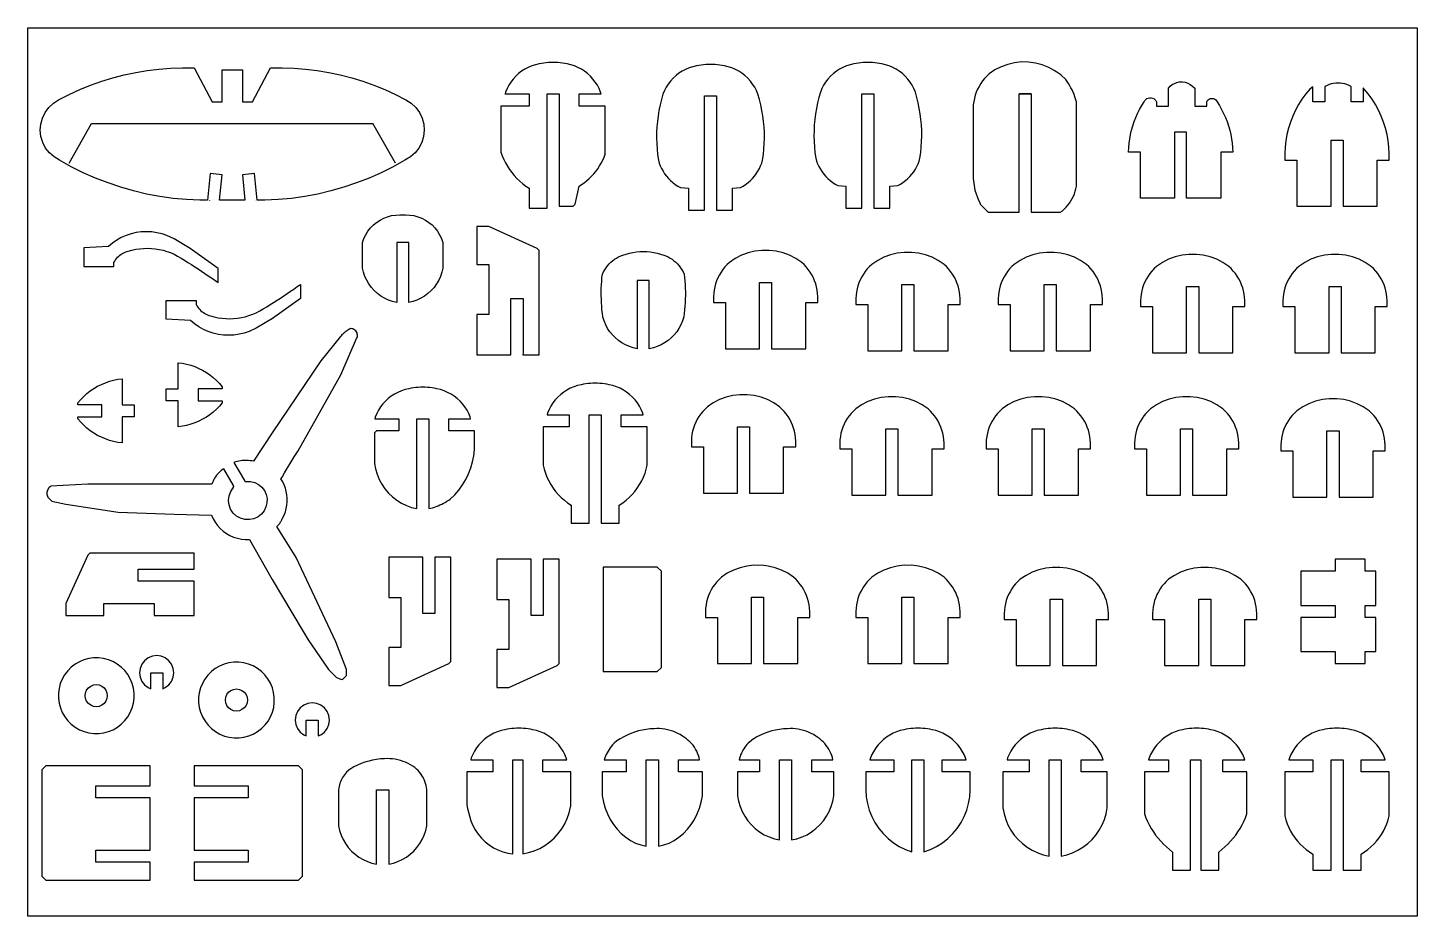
# Model space of a CAD drawing. Header units: inches. Extents: x -183 to 183, y -257 to 257.
# Drawn here: x -183.3 to 183.3, y -256.9 to -22.6 of the extents above; entities that cross this region are included whole.
import ezdxf

# ---------------------------------------------------------------- set-up
doc = ezdxf.new("R2010")
doc.units = ezdxf.units.IN
doc.header["$MEASUREMENT"] = 0
for name, color, linetype in [('ENGRAVINGS', 3, 'CONTINUOUS'), ('PROFILEEDGES', 1, 'CONTINUOUS'), ('SECTIONCUTEDGES', 5, 'CONTINUOUS')]:
    doc.layers.add(name, color=color, linetype=linetype)

msp = doc.modelspace()

# ---------------------------------------------------------------- linework, layer by layer
at = {"layer": 'ENGRAVINGS'}
for p, q in [((-172.41, -58.28), (-166.47, -47.82)), ((-166.47, -47.82), (-92.25, -47.82)), ((-86.31, -58.28), (-92.25, -47.82))]:
    msp.add_line(p, q, dxfattribs=at)
at = {"layer": 'PROFILEEDGES'}
for points in [[(-57.41, -40.03), (-57.38, -40.03), (-51.06, -40.03), (-51.06, -43.2), (-58.46, -43.2), (-58.46, -55.37), (-58.12, -56.33), (-57.72, -57.28), (-57.26, -58.2), (-56.75, -59.09), (-56.2, -59.95), (-55.59, -60.78), (-54.94, -61.57), (-54.24, -62.32), (-53.5, -63.03), (-52.72, -63.7), (-51.91, -64.32), (-51.06, -64.89), (-51.06, -70.18), (-46.29, -70.18), (-46.29, -40.03), (-43.12, -40.03), (-43.12, -69.65), (-39.42, -69.65), (-38.89, -69.12), (-37.83, -64.36), (-37.25, -63.94), (-36.54, -63.45), (-35.85, -62.91), (-35.2, -62.34), (-34.58, -61.74), (-33.99, -61.11), (-33.44, -60.44), (-32.92, -59.74), (-32.44, -59.02), (-32.01, -58.27), (-31.61, -57.5), (-31.26, -56.71), (-30.95, -55.9), (-30.95, -43.2), (-37.83, -43.2), (-37.83, -40.03), (-32.03, -40.03), (-32.17, -39.55), (-32.56, -38.62), (-33.03, -37.73), (-33.57, -36.88), (-34.19, -36.08), (-34.87, -35.34), (-35.61, -34.66), (-36.4, -34.04), (-37.25, -33.5), (-38.14, -33.03), (-39.07, -32.63), (-40.02, -32.32), (-41, -32.09), (-41.61, -31.97), (-42.23, -31.87), (-42.84, -31.79), (-43.46, -31.74), (-44.09, -31.7), (-44.71, -31.69), (-45.33, -31.7), (-45.95, -31.74), (-46.57, -31.79), (-47.19, -31.87), (-47.8, -31.97), (-48.41, -32.09), (-49.39, -32.32), (-50.35, -32.63), (-51.27, -33.03), (-52.16, -33.5), (-53.01, -34.04), (-53.81, -34.66), (-54.55, -35.34), (-55.23, -36.08), (-55.84, -36.88), (-56.39, -37.73), (-56.85, -38.62), (-57.25, -39.55), (-57.38, -40.03)], [(81.48, -40.03), (81.48, -40.03), (78.3, -40.03), (78.3, -40.03), (81.48, -40.03), (81.48, -71.24), (89.15, -71.24), (89.7, -70.82), (90.22, -70.36), (90.7, -69.87), (91.16, -69.35), (91.58, -68.8), (91.96, -68.23), (92.3, -67.63), (92.6, -67.01), (92.86, -66.37), (93.08, -65.71), (93.25, -65.04), (93.38, -64.36), (93.38, -42.04), (93.36, -41.96), (93.19, -41.34), (92.98, -40.74), (92.76, -40.14), (92.52, -39.55), (92.25, -38.97), (91.96, -38.4), (91.65, -37.84), (91.32, -37.29), (90.97, -36.76), (90.59, -36.24), (89.24, -34.98), (88.21, -34.25), (87.52, -33.79), (86.11, -33.01), (84.39, -32.33), (82.6, -31.86), (80.77, -31.61), (78.92, -31.58), (77.08, -31.78), (75.28, -32.21), (73.54, -32.85), (71.9, -33.69), (70.37, -34.73), (69.74, -35.31), (69.16, -35.94), (68.62, -36.6), (68.13, -37.29), (67.69, -38.02), (67.3, -38.78), (66.96, -39.57), (66.68, -40.37), (66.46, -41.19), (66.29, -42.03), (66.18, -42.88), (66.13, -43.73), (66.13, -62.3), (66.63, -65.4), (67.56, -68.01), (67.88, -68.65), (67.99, -69.12), (70.1, -71.24), (78.3, -71.24), (78.3, -40.03)], [(120.89, -36.81), (121.35, -36.82), (122.08, -36.94), (122.79, -37.18), (123.45, -37.51), (124.06, -37.94), (124.6, -38.46), (124.6, -43.2), (127.77, -43.2), (127.77, -42.08), (127.93, -41.8), (128.14, -41.57), (128.4, -41.39), (128.68, -41.26), (128.99, -41.2), (129.31, -41.2), (129.61, -41.26), (129.9, -41.39), (130.15, -41.57), (130.37, -41.8), (130.52, -42.08), (131.15, -43.07), (131.72, -44.1), (132.25, -45.15), (132.73, -46.22), (133.15, -47.32), (133.53, -48.43), (133.85, -49.56), (134.12, -50.7), (134.33, -51.86), (134.49, -53.02), (134.6, -54.19), (134.65, -55.37), (131.48, -55.37), (131.48, -67.54), (122.48, -67.54), (122.48, -50.08), (119.31, -50.08), (119.31, -67.54), (110.31, -67.54), (110.31, -55.37), (107.14, -55.37), (107.19, -54.19), (107.3, -53.02), (107.46, -51.86), (107.67, -50.7), (107.94, -49.56), (108.26, -48.43), (108.64, -47.32), (109.06, -46.22), (109.54, -45.15), (110.07, -44.1), (110.64, -43.07), (111.27, -42.08), (111.45, -41.75), (111.71, -41.48), (112.01, -41.26), (112.35, -41.1), (112.72, -41.03), (113.09, -41.03), (113.46, -41.1), (113.8, -41.26), (114.11, -41.48), (114.36, -41.75), (114.55, -42.08), (114.55, -43.2), (117.72, -43.2), (117.72, -38.46), (118.17, -37.98), (118.68, -37.56), (119.25, -37.23), (119.86, -36.99), (120.5, -36.84), (120.89, -36.81), (120.89, -36.79)], [(-135.35, -68.08), (-135.35, -68.09)], [(-123.17, -68.07), (-123.17, -68.08)], [(-138.9, -95.58), (-138.88, -95.58), (-138.68, -95.94), (-138.46, -96.28), (-138.21, -96.61), (-137.94, -96.92), (-137.65, -97.21), (-137.33, -97.48), (-137, -97.72), (-136.65, -97.94), (-136.29, -98.14), (-135.92, -98.31), (-135.53, -98.45), (-135.13, -98.57), (-134.14, -98.84), (-133.13, -99.05), (-132.1, -99.2), (-131.07, -99.29), (-130.04, -99.32), (-129.01, -99.28), (-127.98, -99.18), (-126.96, -99.02), (-125.95, -98.79), (-124.96, -98.51), (-123.98, -98.16), (-123.03, -97.76), (-122.11, -97.23), (-121.19, -96.69), (-120.27, -96.14), (-119.36, -95.59), (-118.45, -95.02), (-117.55, -94.45), (-116.66, -93.87), (-115.77, -93.29), (-114.88, -92.69), (-114, -92.09), (-113.13, -91.48), (-112.26, -90.86), (-111.39, -90.26), (-111.39, -94.01), (-118.78, -99.28), (-123.03, -101.83), (-124.9, -102.66), (-126.21, -103.1), (-127.55, -103.43), (-128.92, -103.62), (-130.3, -103.69), (-131.68, -103.63), (-133.04, -103.44), (-134.39, -103.13), (-135.7, -102.69), (-136.96, -102.14), (-138.17, -101.47), (-139.31, -100.69), (-140.37, -99.81), (-146.84, -99.45), (-146.84, -94.52), (-138.9, -94.52), (-138.9, -95.58), (-138.9, -95.58)], [(151.05, -236.31), (151.05, -236.31), (151.05, -236.32)]]:
    msp.add_lwpolyline(points, dxfattribs=at)
for points in [[(0.53, -32.62), (-0.08, -32.5), (-0.69, -32.4), (-1.31, -32.32), (-1.93, -32.26), (-2.55, -32.23), (-3.17, -32.22), (-3.8, -32.23), (-4.42, -32.26), (-5.04, -32.32), (-5.65, -32.4), (-6.27, -32.5), (-6.88, -32.62), (-7.86, -32.85), (-8.82, -33.16), (-9.74, -33.56), (-10.63, -34.03), (-11.48, -34.57), (-12.27, -35.19), (-13.01, -35.87), (-13.69, -36.61), (-14.31, -37.41), (-14.85, -38.26), (-15.32, -39.15), (-15.71, -40.08), (-16.11, -41.49), (-16.46, -42.91), (-16.76, -44.35), (-17, -45.8), (-17.18, -47.25), (-17.31, -48.71), (-17.39, -50.18), (-17.4, -51.64), (-17.37, -53.11), (-17.28, -54.57), (-17.13, -56.03), (-16.93, -57.48), (-16.7, -58.25), (-16.42, -59), (-16.09, -59.72), (-15.7, -60.42), (-15.27, -61.09), (-14.79, -61.73), (-14.26, -62.33), (-13.69, -62.89), (-13.09, -63.41), (-12.45, -63.88), (-11.77, -64.31), (-11.07, -64.69), (-8.99, -64.89), (-8.99, -70.71), (-4.76, -70.71), (-4.76, -40.55), (-1.59, -40.55), (-1.59, -70.71), (2.65, -70.71), (2.65, -64.89), (4.72, -64.69), (5.42, -64.31), (6.1, -63.88), (6.74, -63.41), (7.35, -62.89), (7.91, -62.33), (8.44, -61.73), (8.92, -61.09), (9.35, -60.42), (9.74, -59.72), (10.07, -59), (10.35, -58.25), (10.58, -57.48), (10.78, -56.03), (10.93, -54.57), (11.02, -53.11), (11.06, -51.64), (11.04, -50.18), (10.96, -48.71), (10.83, -47.25), (10.65, -45.8), (10.41, -44.35), (10.11, -42.91), (9.77, -41.49), (9.36, -40.08), (8.97, -39.15), (8.5, -38.26), (7.96, -37.41), (7.35, -36.61), (6.67, -35.87), (5.93, -35.19), (5.13, -34.57), (4.28, -34.03), (3.39, -33.56), (2.47, -33.16), (1.51, -32.85)], [(42.06, -32.09), (41.45, -31.97), (40.84, -31.87), (40.22, -31.79), (39.6, -31.74), (38.98, -31.7), (38.36, -31.69), (37.74, -31.7), (37.12, -31.74), (36.5, -31.79), (35.88, -31.87), (35.26, -31.97), (34.65, -32.09), (33.67, -32.32), (32.72, -32.63), (31.79, -33.03), (30.9, -33.5), (30.06, -34.04), (29.26, -34.66), (28.52, -35.34), (27.84, -36.08), (27.22, -36.88), (26.68, -37.73), (26.21, -38.62), (25.82, -39.55), (25.42, -40.96), (25.07, -42.38), (24.78, -43.82), (24.54, -45.27), (24.35, -46.72), (24.22, -48.18), (24.15, -49.65), (24.13, -51.11), (24.16, -52.58), (24.25, -54.04), (24.4, -55.5), (24.6, -56.96), (24.83, -57.72), (25.11, -58.47), (25.44, -59.19), (25.83, -59.89), (26.26, -60.56), (26.75, -61.2), (27.27, -61.8), (27.84, -62.36), (28.44, -62.88), (29.09, -63.35), (29.76, -63.78), (30.46, -64.16), (32.54, -64.36), (32.54, -70.18), (36.77, -70.18), (36.77, -40.03), (39.95, -40.03), (39.95, -70.18), (44.18, -70.18), (44.18, -64.36), (46.25, -64.16), (46.96, -63.78), (47.63, -63.35), (48.27, -62.88), (48.88, -62.36), (49.45, -61.8), (49.97, -61.2), (50.45, -60.56), (50.89, -59.89), (51.27, -59.19), (51.61, -58.47), (51.89, -57.72), (52.11, -56.96), (52.32, -55.5), (52.46, -54.04), (52.55, -52.58), (52.59, -51.11), (52.57, -49.65), (52.49, -48.18), (52.36, -46.72), (52.18, -45.27), (51.94, -43.82), (51.65, -42.38), (51.3, -40.96), (50.9, -39.55), (50.51, -38.62), (50.04, -37.73), (49.49, -36.88), (48.88, -36.08), (48.2, -35.34), (47.46, -34.66), (46.66, -34.04), (45.82, -33.5), (44.93, -33.03), (44, -32.63), (43.04, -32.32)], [(-126.71, -33.68), (-126.71, -42.08), (-124.07, -42.08), (-119.29, -33.15), (-116.19, -33.12), (-113.09, -33.22), (-110.01, -33.46), (-106.93, -33.83), (-103.88, -34.34), (-100.85, -34.99), (-97.85, -35.76), (-94.89, -36.67), (-91.97, -37.71), (-89.1, -38.87), (-86.29, -40.16), (-83.53, -41.57), (-82.14, -42.45), (-80.94, -43.57), (-79.96, -44.89), (-79.24, -46.38), (-78.82, -47.97), (-78.69, -49.61), (-78.87, -51.24), (-79.35, -52.82), (-80.11, -54.28), (-81.13, -55.57), (-82.37, -56.65), (-83.79, -57.48), (-86.88, -59.21), (-90.04, -60.79), (-93.27, -62.22), (-96.57, -63.5), (-99.92, -64.63), (-103.32, -65.6), (-106.76, -66.42), (-110.23, -67.07), (-113.73, -67.57), (-117.25, -67.9), (-120.78, -68.07), (-122.83, -68.08), (-123.5, -61.02), (-126.66, -61.32), (-126.02, -68.02), (-129.36, -68.04), (-132.7, -68.02), (-132.06, -61.32), (-135.22, -61.02), (-135.89, -68.08), (-137.94, -68.07), (-141.47, -67.9), (-144.99, -67.57), (-148.49, -67.07), (-151.96, -66.42), (-155.4, -65.6), (-158.8, -64.63), (-162.15, -63.5), (-165.45, -62.22), (-168.68, -60.79), (-171.84, -59.21), (-174.93, -57.48), (-176.35, -56.65), (-177.59, -55.57), (-178.61, -54.28), (-179.37, -52.82), (-179.85, -51.24), (-180.03, -49.61), (-179.9, -47.97), (-179.48, -46.38), (-178.76, -44.89), (-177.78, -43.57), (-176.58, -42.45), (-175.19, -41.57), (-172.43, -40.16), (-169.62, -38.87), (-166.75, -37.71), (-163.83, -36.67), (-160.87, -35.76), (-157.87, -34.99), (-154.84, -34.34), (-151.79, -33.83), (-148.71, -33.46), (-145.63, -33.22), (-142.53, -33.12), (-139.43, -33.15), (-134.65, -42.08), (-132.01, -42.08), (-132.01, -33.68)], [(163.75, -52.19), (163.75, -69.65), (172.74, -69.65), (172.74, -57.48), (175.92, -57.48), (175.95, -55.79), (175.87, -54.09), (175.68, -52.4), (175.38, -50.73), (174.98, -49.08), (174.47, -47.46), (173.85, -45.87), (173.14, -44.33), (172.33, -42.84), (171.42, -41.4), (170.42, -40.03), (169.34, -38.72), (169.04, -38.44), (169.04, -42.08), (165.87, -42.08), (165.87, -38.01), (165.33, -37.75), (164.77, -37.54), (164.2, -37.37), (163.62, -37.25), (163.02, -37.18), (162.43, -37.16), (161.83, -37.18), (161.24, -37.25), (160.66, -37.37), (160.08, -37.54), (159.53, -37.75), (158.99, -38.01), (158.99, -42.08), (155.81, -42.08), (155.81, -38.12), (154.99, -38.72), (153.9, -40.03), (152.91, -41.4), (152, -42.84), (151.19, -44.33), (150.47, -45.87), (149.86, -47.46), (149.35, -49.08), (148.94, -50.73), (148.65, -52.4), (148.46, -54.09), (148.38, -55.79), (148.41, -57.48), (151.58, -57.48), (151.58, -69.65), (160.58, -69.65), (160.58, -52.19)], [(-80.4, -72.41), (-79.38, -72.8), (-78.41, -73.29), (-77.49, -73.89), (-76.65, -74.59), (-75.89, -75.37), (-75.22, -76.23), (-74.64, -77.16), (-74.17, -78.15), (-73.81, -79.18), (-73.81, -85.96), (-74.06, -87.07), (-74.42, -88.14), (-74.89, -89.17), (-75.46, -90.15), (-76.13, -91.06), (-76.89, -91.91), (-77.72, -92.67), (-78.63, -93.35), (-79.6, -93.93), (-80.63, -94.41), (-81.7, -94.78), (-82.8, -95.05), (-82.8, -79.18), (-85.98, -79.18), (-85.98, -95.05), (-87.08, -94.78), (-88.15, -94.41), (-89.17, -93.93), (-90.14, -93.35), (-91.05, -92.67), (-91.89, -91.91), (-92.65, -91.06), (-93.31, -90.15), (-93.88, -89.17), (-94.35, -88.14), (-94.72, -87.07), (-94.97, -85.96), (-94.97, -79.18), (-94.61, -78.15), (-94.14, -77.16), (-93.56, -76.23), (-92.89, -75.37), (-92.12, -74.59), (-91.28, -73.89), (-90.37, -73.29), (-89.39, -72.8), (-88.37, -72.41), (-87.32, -72.13), (-86.23, -71.97), (-85.14, -71.93), (-83.63, -71.93), (-82.54, -71.97), (-81.46, -72.13)], [(-149.24, -76.62), (-150.61, -76.42), (-151.99, -76.36), (-153.37, -76.42), (-154.74, -76.6), (-156.08, -76.92), (-157.39, -77.35), (-158.65, -77.91), (-159.86, -78.58), (-161, -79.36), (-162.06, -80.24), (-168.53, -80.6), (-168.53, -85.53), (-160.6, -85.53), (-160.6, -84.47), (-160.58, -84.47), (-160.38, -84.11), (-160.15, -83.76), (-159.9, -83.43), (-159.63, -83.12), (-159.34, -82.84), (-159.02, -82.57), (-158.69, -82.32), (-158.35, -82.1), (-157.98, -81.91), (-157.61, -81.74), (-157.22, -81.59), (-156.83, -81.48), (-155.83, -81.21), (-154.82, -80.99), (-153.8, -80.84), (-152.77, -80.75), (-151.73, -80.73), (-150.7, -80.77), (-149.67, -80.87), (-148.65, -81.03), (-147.64, -81.25), (-146.65, -81.54), (-145.67, -81.88), (-144.72, -82.29), (-143.8, -82.82), (-142.88, -83.36), (-141.96, -83.9), (-141.05, -84.46), (-140.15, -85.02), (-139.25, -85.59), (-138.35, -86.17), (-137.46, -86.76), (-136.57, -87.35), (-135.69, -87.96), (-134.82, -88.57), (-133.95, -89.18), (-133.08, -89.79), (-133.08, -86.04), (-140.47, -80.76), (-144.72, -78.22), (-146.59, -77.39), (-147.9, -76.94)], [(-52.65, -108.81), (-48.42, -108.81), (-48.41, -81.3), (-48.94, -80.77), (-61.64, -74.95), (-64.81, -74.95), (-64.81, -85.01), (-61.64, -85.01), (-61.64, -98.22), (-64.81, -98.22), (-64.81, -108.81), (-55.82, -108.81), (-55.82, -94), (-52.64, -94), (-52.64, -108.28)], [(-10.7, -86.38), (-10.38, -86.94), (-10.08, -87.52), (-9.99, -88.46), (-9.91, -89.4), (-9.86, -90.35), (-9.82, -91.3), (-9.8, -92.25), (-9.8, -93.19), (-9.82, -94.14), (-9.86, -95.09), (-9.92, -96.03), (-10, -96.98), (-10.1, -97.92), (-10.22, -98.86), (-10.54, -99.9), (-10.97, -100.9), (-11.48, -101.86), (-12.09, -102.76), (-12.78, -103.6), (-13.54, -104.38), (-14.38, -105.08), (-15.27, -105.69), (-16.22, -106.22), (-17.22, -106.66), (-18.25, -107), (-19.31, -107.24), (-19.31, -89.23), (-22.49, -89.23), (-22.49, -107.24), (-23.55, -107), (-24.58, -106.66), (-25.58, -106.22), (-26.53, -105.69), (-27.42, -105.08), (-28.26, -104.38), (-29.02, -103.6), (-29.71, -102.76), (-30.31, -101.86), (-30.83, -100.9), (-31.25, -99.9), (-31.58, -98.86), (-31.7, -97.92), (-31.8, -96.98), (-31.87, -96.03), (-31.93, -95.09), (-31.97, -94.14), (-31.99, -93.19), (-32, -92.25), (-31.98, -91.3), (-31.94, -90.35), (-31.88, -89.4), (-31.81, -88.46), (-31.71, -87.52), (-31.42, -86.94), (-31.09, -86.38), (-30.73, -85.85), (-30.34, -85.34), (-29.92, -84.87), (-29.47, -84.43), (-28.99, -84.02), (-28.49, -83.65), (-27.97, -83.31), (-27.42, -83.02), (-26.87, -82.77), (-26.29, -82.56), (-25.42, -82.26), (-24.53, -82.01), (-23.63, -81.82), (-22.73, -81.68), (-21.81, -81.6), (-20.9, -81.57), (-19.98, -81.6), (-19.07, -81.68), (-18.16, -81.82), (-17.27, -82.01), (-16.38, -82.26), (-15.5, -82.56), (-14.93, -82.77), (-14.37, -83.02), (-13.83, -83.31), (-13.31, -83.65), (-12.81, -84.02), (-12.33, -84.43), (-11.88, -84.87), (-11.46, -85.34), (-11.06, -85.85)], [(25.08, -92.61), (24.98, -91.76), (24.81, -90.93), (24.59, -90.1), (24.31, -89.3), (23.97, -88.52), (23.58, -87.76), (23.14, -87.03), (22.65, -86.33), (22.11, -85.67), (21.52, -85.05), (20.9, -84.47), (19.37, -83.43), (17.72, -82.58), (15.99, -81.94), (14.19, -81.52), (12.35, -81.31), (11.38, -81.33), (10.4, -81.31), (8.56, -81.52), (6.76, -81.94), (5.03, -82.58), (3.38, -83.43), (1.85, -84.47), (1.23, -85.05), (0.64, -85.67), (0.1, -86.33), (-0.39, -87.03), (-0.83, -87.76), (-1.22, -88.52), (-1.56, -89.3), (-1.84, -90.1), (-2.06, -90.93), (-2.23, -91.76), (-2.33, -92.61), (-2.38, -93.46), (-2.38, -95.05), (0.79, -95.05), (0.79, -107.22), (9.79, -107.22), (9.79, -89.76), (12.96, -89.76), (12.96, -107.22), (21.96, -107.22), (21.96, -95.05), (25.13, -95.05), (25.13, -93.46)], [(50.53, -90.29), (50.53, -107.75), (59.52, -107.75), (59.52, -95.58), (62.7, -95.58), (62.7, -93.99), (62.65, -93.14), (62.54, -92.29), (62.38, -91.46), (62.15, -90.63), (61.87, -89.83), (61.54, -89.04), (61.15, -88.29), (60.7, -87.56), (60.21, -86.86), (59.67, -86.2), (59.09, -85.58), (58.46, -85), (56.93, -83.96), (55.29, -83.11), (53.55, -82.47), (51.75, -82.04), (49.91, -81.84), (48.94, -81.86), (47.97, -81.84), (46.13, -82.04), (44.33, -82.47), (42.59, -83.11), (40.95, -83.96), (39.42, -85), (38.79, -85.58), (38.21, -86.2), (37.67, -86.86), (37.18, -87.56), (36.73, -88.29), (36.34, -89.04), (36.01, -89.83), (35.73, -90.63), (35.5, -91.46), (35.34, -92.29), (35.23, -93.14), (35.18, -93.99), (35.18, -95.58), (38.36, -95.58), (38.36, -107.75), (47.35, -107.75), (47.35, -90.29)], [(88.09, -90.29), (88.09, -107.75), (97.09, -107.75), (97.09, -95.58), (100.26, -95.58), (100.26, -93.99), (100.21, -93.14), (100.11, -92.29), (99.94, -91.46), (99.72, -90.63), (99.44, -89.83), (99.1, -89.04), (98.71, -88.29), (98.27, -87.56), (97.78, -86.86), (97.24, -86.2), (96.65, -85.58), (96.03, -85), (94.5, -83.96), (92.85, -83.11), (91.12, -82.47), (89.32, -82.04), (87.48, -81.84), (86.5, -81.86), (85.53, -81.84), (83.69, -82.04), (81.89, -82.47), (80.16, -83.11), (78.51, -83.96), (76.98, -85), (76.36, -85.58), (75.77, -86.2), (75.23, -86.86), (74.74, -87.56), (74.3, -88.29), (73.91, -89.04), (73.57, -89.83), (73.29, -90.63), (73.07, -91.46), (72.9, -92.29), (72.8, -93.14), (72.75, -93.99), (72.75, -95.58), (75.92, -95.58), (75.92, -107.75), (84.92, -107.75), (84.92, -90.29)], [(122.48, -90.82), (125.66, -90.82), (125.66, -108.28), (134.65, -108.28), (134.65, -96.11), (137.83, -96.11), (137.83, -94.52), (137.78, -93.67), (137.67, -92.82), (137.51, -91.99), (137.28, -91.16), (137, -90.36), (136.67, -89.57), (136.28, -88.81), (135.83, -88.09), (135.34, -87.39), (134.8, -86.73), (134.22, -86.11), (133.59, -85.53), (132.06, -84.48), (130.42, -83.64), (128.68, -83), (126.88, -82.57), (125.04, -82.37), (124.07, -82.39), (123.1, -82.37), (121.26, -82.57), (119.46, -83), (117.72, -83.64), (116.08, -84.48), (114.55, -85.53), (113.92, -86.11), (113.34, -86.73), (112.8, -87.39), (112.31, -88.09), (111.86, -88.81), (111.47, -89.57), (111.14, -90.36), (110.86, -91.16), (110.63, -91.99), (110.47, -92.82), (110.36, -93.67), (110.31, -94.52), (110.31, -96.11), (113.49, -96.11), (113.49, -108.28), (122.48, -108.28)], [(148.03, -92.82), (147.93, -93.67), (147.88, -94.52), (147.88, -96.11), (151.05, -96.11), (151.05, -108.28), (160.05, -108.28), (160.05, -90.82), (163.22, -90.82), (163.22, -108.28), (172.22, -108.28), (172.22, -96.11), (175.39, -96.11), (175.39, -94.52), (175.34, -93.67), (175.24, -92.82), (175.07, -91.99), (174.85, -91.16), (174.57, -90.36), (174.23, -89.57), (173.84, -88.81), (173.4, -88.09), (172.91, -87.39), (172.37, -86.73), (171.78, -86.11), (171.16, -85.53), (169.63, -84.48), (167.98, -83.64), (166.25, -83), (164.44, -82.57), (162.61, -82.37), (161.63, -82.39), (160.66, -82.37), (158.82, -82.57), (157.02, -83), (155.29, -83.64), (153.64, -84.48), (152.11, -85.53), (151.48, -86.11), (150.9, -86.73), (150.36, -87.39), (149.87, -88.09), (149.43, -88.81), (149.04, -89.57), (148.7, -90.36), (148.42, -91.16), (148.2, -91.99)], [(-122.44, -143.06), (-121.58, -143.78), (-120.9, -144.67), (-120.43, -145.69), (-120.2, -146.78), (-120.21, -147.91), (-120.48, -148.99), (-120.98, -150), (-121.69, -150.87), (-122.57, -151.56), (-123.65, -152.08), (-124.83, -152.33), (-126.04, -152.3), (-127.2, -151.98), (-128.25, -151.4), (-129.14, -150.59), (-129.81, -149.59), (-130.22, -148.46), (-130.36, -147.26), (-130.21, -146.06), (-129.78, -144.94), (-129.1, -143.95), (-129.07, -143.9), (-129.05, -143.86), (-129.03, -143.81), (-129.01, -143.76), (-129, -143.71), (-128.99, -143.66), (-128.99, -143.61), (-128.99, -143.56), (-128.99, -143.51), (-129, -143.46), (-129.01, -143.41), (-129.02, -143.36), (-131.61, -138.89), (-131.91, -139.1), (-132.26, -139.37), (-132.6, -139.65), (-132.92, -139.96), (-133.22, -140.29), (-133.51, -140.63), (-133.77, -140.99), (-134.02, -141.36), (-134.24, -141.74), (-134.44, -142.14), (-134.62, -142.55), (-134.77, -142.96), (-167.45, -142.93), (-177.23, -143.51), (-177.45, -143.66), (-177.66, -143.84), (-177.84, -144.05), (-177.99, -144.27), (-178.12, -144.52), (-178.21, -144.78), (-178.26, -145.04), (-178.29, -145.32), (-178.28, -145.59), (-178.23, -145.86), (-178.15, -146.12), (-178.04, -146.37), (-176.98, -147.43), (-173.25, -148.26), (-159.5, -150.32), (-144.69, -150.88), (-134.82, -151.13), (-134.39, -152.1), (-133.86, -153.01), (-133.24, -153.86), (-132.53, -154.65), (-131.74, -155.35), (-130.88, -155.97), (-129.97, -156.49), (-129, -156.91), (-127.99, -157.23), (-126.96, -157.44), (-125.9, -157.54), (-124.85, -157.53), (-119.2, -167.48), (-118.88, -168.12), (-110.96, -181.37), (-109.38, -184.02), (-103.96, -191.87), (-101.85, -193.99), (-100.74, -194.41), (-100.26, -194.52), (-99.2, -193.46), (-99.2, -192.4), (-99.24, -191.82), (-102.01, -184.52), (-112.54, -162.3), (-117.63, -154.16), (-117.46, -154), (-117.31, -153.84), (-117.15, -153.67), (-117.01, -153.5), (-116.87, -153.32), (-116.73, -153.13), (-116.6, -152.94), (-116.48, -152.75), (-116.37, -152.55), (-116.26, -152.35), (-116.16, -152.15), (-116.07, -151.94), (-115.67, -151.12), (-115.35, -150.27), (-115.11, -149.39), (-114.94, -148.49), (-114.86, -147.59), (-114.86, -146.68), (-114.94, -145.77), (-115.1, -144.87), (-115.34, -143.99), (-115.66, -143.14), (-116.06, -142.32), (-116.53, -141.54), (-116.21, -141.08), (-115.6, -140.02), (-113.06, -135.74), (-112.01, -134.15), (-100.68, -114.15), (-96.56, -104.57), (-96.43, -104.29), (-96.36, -103.99), (-96.33, -103.68), (-96.37, -103.37), (-96.45, -103.07), (-96.59, -102.79), (-96.77, -102.54), (-96.99, -102.33), (-97.25, -102.15), (-97.53, -102.02), (-97.83, -101.95), (-98.14, -101.93), (-98.4, -102.06), (-98.65, -102.19), (-98.89, -102.34), (-99.13, -102.5), (-99.36, -102.66), (-99.59, -102.84), (-99.81, -103.02), (-100.02, -103.21), (-100.22, -103.41), (-100.42, -103.61), (-100.61, -103.82), (-100.79, -104.04), (-105.97, -110.45), (-118.88, -129.39), (-123.76, -136.91), (-124.19, -136.83), (-124.62, -136.77), (-125.05, -136.73), (-125.49, -136.71), (-125.92, -136.7), (-126.36, -136.72), (-126.79, -136.75), (-127.22, -136.81), (-127.65, -136.88), (-128.08, -136.97), (-128.5, -137.08), (-128.91, -137.21), (-126.16, -141.98), (-126.15, -142.01), (-126.13, -142.07), (-126.1, -142.11), (-126.06, -142.16), (-126.02, -142.2), (-125.97, -142.23), (-125.92, -142.25), (-125.87, -142.27), (-125.81, -142.28), (-125.76, -142.28), (-125.7, -142.27), (-125.65, -142.26), (-124.53, -142.28), (-123.44, -142.56)], [(-138.19, -112.41), (-137.18, -112.92), (-136.2, -113.49), (-135.27, -114.13), (-134.37, -114.83), (-133.53, -115.59), (-132.74, -116.41), (-132.01, -117.27), (-132.01, -117.8), (-138.35, -117.8), (-138.35, -120.97), (-132.01, -120.97), (-132.01, -121.5), (-132.74, -122.37), (-133.53, -123.18), (-134.37, -123.94), (-135.27, -124.64), (-136.2, -125.28), (-137.18, -125.86), (-138.19, -126.37), (-139.24, -126.81), (-140.31, -127.18), (-141.41, -127.48), (-142.52, -127.7), (-143.65, -127.85), (-143.65, -120.97), (-146.82, -120.97), (-146.82, -117.8), (-143.65, -117.8), (-143.65, -110.92), (-142.52, -111.07), (-141.41, -111.3), (-140.31, -111.59), (-139.24, -111.96)], [(-168.57, -119.82), (-167.73, -119.07), (-166.84, -118.36), (-165.9, -117.72), (-164.92, -117.15), (-163.91, -116.64), (-162.86, -116.2), (-161.79, -115.83), (-160.7, -115.53), (-159.58, -115.3), (-158.46, -115.15), (-158.46, -122.03), (-155.28, -122.03), (-155.28, -125.21), (-158.46, -125.21), (-158.46, -132.08), (-159.58, -131.94), (-160.7, -131.71), (-161.79, -131.41), (-162.86, -131.04), (-163.91, -130.6), (-164.92, -130.09), (-165.9, -129.52), (-166.84, -128.88), (-167.73, -128.17), (-168.57, -127.41), (-169.36, -126.6), (-170.1, -125.74), (-170.1, -125.21), (-163.75, -125.21), (-163.75, -122.03), (-170.1, -122.03), (-170.1, -121.5), (-169.36, -120.64)], [(-27.25, -148.49), (-26.33, -147.87), (-25.46, -147.2), (-24.64, -146.47), (-23.86, -145.69), (-23.14, -144.86), (-22.48, -143.98), (-21.87, -143.06), (-21.33, -142.1), (-20.86, -141.11), (-20.45, -140.09), (-20.11, -139.04), (-19.84, -137.97), (-19.84, -127.85), (-26.72, -127.85), (-26.72, -124.68), (-20.92, -124.68), (-21.06, -124.2), (-21.45, -123.27), (-21.92, -122.38), (-22.46, -121.54), (-23.08, -120.74), (-23.76, -120), (-24.5, -119.31), (-25.29, -118.7), (-26.14, -118.15), (-27.03, -117.68), (-27.96, -117.29), (-28.91, -116.97), (-29.89, -116.74), (-30.5, -116.62), (-31.12, -116.52), (-31.73, -116.44), (-32.35, -116.39), (-32.97, -116.36), (-33.6, -116.34), (-34.22, -116.36), (-34.84, -116.39), (-35.46, -116.44), (-36.08, -116.52), (-36.69, -116.62), (-37.3, -116.74), (-38.28, -116.97), (-39.24, -117.29), (-40.16, -117.68), (-41.05, -118.15), (-41.9, -118.7), (-42.7, -119.31), (-43.44, -120), (-44.12, -120.74), (-44.73, -121.54), (-45.27, -122.38), (-45.74, -123.27), (-46.14, -124.2), (-46.27, -124.68), (-40.47, -124.68), (-40.47, -127.85), (-47.35, -127.85), (-47.35, -137.97), (-47.08, -139.04), (-46.74, -140.09), (-46.34, -141.11), (-45.86, -142.1), (-45.32, -143.06), (-44.72, -143.98), (-44.05, -144.86), (-43.33, -145.69), (-42.56, -146.47), (-41.73, -147.2), (-40.86, -147.87), (-39.95, -148.49), (-39.95, -153.25), (-35.18, -153.25), (-35.18, -124.68), (-32.01, -124.68), (-32.01, -153.25), (-27.25, -153.25)], [(-80.68, -149.42), (-80.68, -125.74), (-77.51, -125.74), (-77.51, -149.42), (-77.01, -149.3), (-76.5, -149.17), (-76.01, -149.01), (-75.52, -148.84), (-75.03, -148.66), (-74.55, -148.45), (-74.08, -148.24), (-73.61, -148), (-73.16, -147.76), (-72.71, -147.49), (-72.26, -147.22), (-71.83, -146.92), (-70.64, -145.78), (-69.56, -144.53), (-68.58, -143.18), (-67.73, -141.76), (-67.01, -140.26), (-66.42, -138.7), (-65.96, -137.09), (-65.65, -135.45), (-65.48, -133.79), (-65.46, -132.11), (-65.45, -128.91), (-72.22, -128.91), (-72.22, -125.74), (-66.47, -125.74), (-66.59, -125.19), (-66.95, -124.33), (-67.42, -123.44), (-67.96, -122.59), (-68.58, -121.8), (-69.26, -121.05), (-70, -120.37), (-70.79, -119.76), (-71.64, -119.21), (-72.53, -118.74), (-73.46, -118.34), (-74.41, -118.03), (-75.39, -117.8), (-76, -117.68), (-76.62, -117.58), (-77.24, -117.5), (-77.85, -117.45), (-78.48, -117.41), (-79.1, -117.4), (-79.72, -117.41), (-80.34, -117.45), (-80.96, -117.5), (-81.58, -117.58), (-82.19, -117.68), (-82.8, -117.8), (-83.78, -118.03), (-84.74, -118.34), (-85.66, -118.74), (-86.55, -119.21), (-87.4, -119.76), (-88.2, -120.37), (-88.94, -121.05), (-89.62, -121.8), (-90.23, -122.59), (-90.78, -123.44), (-91.25, -124.33), (-91.64, -125.26), (-91.77, -125.74), (-85.45, -125.74), (-85.45, -128.91), (-91.27, -128.91), (-91.8, -129.44), (-91.8, -137.5), (-91.53, -138.95), (-91.12, -140.35), (-90.57, -141.71), (-89.89, -143), (-89.07, -144.21), (-88.14, -145.32), (-87.1, -146.33), (-85.96, -147.22), (-84.73, -147.98), (-83.43, -148.61), (-82.08, -149.09)], [(17.76, -125.85), (17.32, -125.12), (16.83, -124.42), (16.29, -123.76), (15.7, -123.14), (15.08, -122.56), (13.55, -121.52), (11.9, -120.67), (10.17, -120.03), (8.37, -119.61), (6.53, -119.41), (5.56, -119.42), (4.58, -119.41), (2.74, -119.61), (0.94, -120.03), (-0.79, -120.67), (-2.44, -121.52), (-3.97, -122.56), (-4.59, -123.14), (-5.18, -123.76), (-5.72, -124.42), (-6.21, -125.12), (-6.65, -125.85), (-7.04, -126.61), (-7.38, -127.39), (-7.66, -128.2), (-7.88, -129.02), (-8.05, -129.86), (-8.15, -130.7), (-8.2, -131.56), (-8.2, -133.14), (-5.03, -133.14), (-5.03, -145.31), (3.97, -145.31), (3.97, -127.85), (7.14, -127.85), (7.14, -145.31), (16.14, -145.31), (16.14, -133.14), (19.31, -133.14), (19.31, -131.56), (19.26, -130.7), (19.16, -129.86), (18.99, -129.02), (18.77, -128.2), (18.49, -127.39), (18.15, -126.61)], [(46.29, -128.38), (46.29, -145.84), (55.29, -145.84), (55.29, -133.67), (58.46, -133.67), (58.46, -132.08), (58.42, -131.23), (58.31, -130.39), (58.14, -129.55), (57.92, -128.73), (57.64, -127.92), (57.3, -127.14), (56.91, -126.38), (56.47, -125.65), (55.98, -124.95), (55.44, -124.29), (54.86, -123.67), (54.23, -123.09), (52.7, -122.05), (51.06, -121.2), (49.32, -120.56), (47.52, -120.14), (45.68, -119.94), (44.71, -119.95), (43.74, -119.94), (41.9, -120.14), (40.1, -120.56), (38.36, -121.2), (36.71, -122.05), (35.18, -123.09), (34.56, -123.67), (33.97, -124.29), (33.43, -124.95), (32.94, -125.65), (32.5, -126.38), (32.11, -127.14), (31.78, -127.92), (31.49, -128.73), (31.27, -129.55), (31.11, -130.39), (31, -131.23), (30.95, -132.08), (30.95, -133.67), (34.13, -133.67), (34.13, -145.84), (43.12, -145.84), (43.12, -128.38)], [(84.92, -128.38), (84.92, -145.84), (93.91, -145.84), (93.91, -133.67), (97.09, -133.67), (97.09, -132.08), (97.04, -131.23), (96.93, -130.39), (96.77, -129.55), (96.54, -128.73), (96.26, -127.92), (95.93, -127.14), (95.54, -126.38), (95.09, -125.65), (94.6, -124.95), (94.06, -124.29), (93.48, -123.67), (92.85, -123.09), (91.32, -122.05), (89.68, -121.2), (87.94, -120.56), (86.14, -120.14), (84.3, -119.94), (83.33, -119.95), (82.36, -119.94), (80.52, -120.14), (78.72, -120.56), (76.98, -121.2), (75.34, -122.05), (73.81, -123.09), (73.18, -123.67), (72.6, -124.29), (72.06, -124.95), (71.57, -125.65), (71.12, -126.38), (70.73, -127.14), (70.4, -127.92), (70.12, -128.73), (69.89, -129.55), (69.73, -130.39), (69.62, -131.23), (69.57, -132.08), (69.57, -133.67), (72.75, -133.67), (72.75, -145.84), (81.74, -145.84), (81.74, -128.38)], [(124.07, -128.38), (124.07, -145.84), (133.06, -145.84), (133.06, -133.67), (136.24, -133.67), (136.24, -132.08), (136.19, -131.23), (136.08, -130.39), (135.92, -129.55), (135.69, -128.73), (135.41, -127.92), (135.08, -127.14), (134.69, -126.38), (134.25, -125.65), (133.75, -124.95), (133.22, -124.29), (132.63, -123.67), (132.01, -123.09), (130.48, -122.05), (128.83, -121.2), (127.09, -120.56), (125.29, -120.14), (123.45, -119.94), (122.48, -119.95), (121.51, -119.94), (119.67, -120.14), (117.87, -120.56), (116.13, -121.2), (114.49, -122.05), (112.96, -123.09), (112.33, -123.67), (111.75, -124.29), (111.21, -124.95), (110.72, -125.65), (110.28, -126.38), (109.89, -127.14), (109.55, -127.92), (109.27, -128.73), (109.05, -129.55), (108.88, -130.39), (108.77, -131.23), (108.73, -132.08), (108.73, -133.67), (111.9, -133.67), (111.9, -145.84), (120.89, -145.84), (120.89, -128.38)], [(162.69, -128.91), (162.69, -146.37), (171.69, -146.37), (171.69, -134.2), (174.86, -134.2), (174.86, -132.61), (174.81, -131.76), (174.71, -130.92), (174.54, -130.08), (174.32, -129.26), (174.04, -128.45), (173.7, -127.67), (173.31, -126.91), (172.87, -126.18), (172.38, -125.48), (171.84, -124.82), (171.25, -124.2), (170.63, -123.62), (169.1, -122.58), (167.45, -121.73), (165.72, -121.09), (163.92, -120.67), (162.08, -120.47), (161.1, -120.48), (160.13, -120.47), (158.29, -120.67), (156.49, -121.09), (154.76, -121.73), (153.11, -122.58), (151.58, -123.62), (150.96, -124.2), (150.37, -124.82), (149.83, -125.48), (149.34, -126.18), (148.9, -126.91), (148.51, -127.67), (148.17, -128.45), (147.89, -129.26), (147.67, -130.08), (147.5, -130.92), (147.4, -131.76), (147.35, -132.61), (147.35, -134.2), (150.52, -134.2), (150.52, -146.37), (159.52, -146.37), (159.52, -128.91)], [(-154.23, -168.59), (-154.23, -165.42), (-139.94, -165.42), (-139.41, -165.42), (-139.41, -161.2), (-166.92, -161.18), (-167.45, -161.71), (-173.27, -174.41), (-173.27, -177.59), (-163.22, -177.59), (-163.22, -174.41), (-150, -174.41), (-150, -177.59), (-139.41, -177.59), (-139.41, -168.59)], [(-75.93, -162.24), (-75.92, -162.77), (-75.92, -177.06), (-79.1, -177.06), (-79.1, -162.24), (-88.09, -162.24), (-88.09, -172.83), (-84.92, -172.83), (-84.92, -186.05), (-88.09, -186.05), (-88.09, -196.1), (-84.92, -196.1), (-72.22, -190.28), (-71.69, -189.75), (-71.7, -162.24)], [(-47.36, -162.77), (-47.35, -163.3), (-47.35, -177.59), (-50.53, -177.59), (-50.53, -162.77), (-59.52, -162.77), (-59.52, -173.36), (-56.35, -173.36), (-56.35, -186.58), (-59.52, -186.58), (-59.52, -196.63), (-56.35, -196.63), (-43.65, -190.81), (-43.12, -190.28), (-43.13, -162.77)], [(-17.2, -164.89), (-31.48, -164.89), (-31.48, -192.4), (-17.2, -192.4), (-16.14, -191.34), (-16.14, -165.95)], [(10.85, -172.82), (10.85, -190.28), (19.84, -190.28), (19.84, -178.11), (23.01, -178.11), (23.01, -176.53), (22.97, -175.68), (22.86, -174.83), (22.69, -173.99), (22.47, -173.17), (22.19, -172.36), (21.85, -171.58), (21.46, -170.82), (21.02, -170.09), (20.53, -169.4), (19.99, -168.73), (19.41, -168.11), (18.78, -167.53), (17.25, -166.49), (15.61, -165.65), (13.87, -165), (12.07, -164.58), (10.23, -164.38), (9.26, -164.39), (8.29, -164.38), (6.45, -164.58), (4.65, -165), (2.91, -165.65), (1.27, -166.49), (-0.26, -167.53), (-0.89, -168.11), (-1.47, -168.73), (-2.01, -169.4), (-2.51, -170.09), (-2.95, -170.82), (-3.34, -171.58), (-3.67, -172.36), (-3.95, -173.17), (-4.18, -173.99), (-4.34, -174.83), (-4.45, -175.68), (-4.5, -176.53), (-4.5, -178.11), (-1.32, -178.11), (-1.32, -190.28), (7.67, -190.28), (7.67, -172.82)], [(50.53, -190.28), (59.52, -190.28), (59.52, -178.11), (62.7, -178.11), (62.7, -176.53), (62.65, -175.68), (62.54, -174.83), (62.38, -173.99), (62.15, -173.17), (61.87, -172.36), (61.54, -171.58), (61.15, -170.82), (60.7, -170.09), (60.21, -169.4), (59.67, -168.73), (59.09, -168.11), (58.46, -167.53), (56.93, -166.49), (55.29, -165.65), (53.55, -165), (51.75, -164.58), (49.91, -164.38), (48.94, -164.39), (47.97, -164.38), (46.13, -164.58), (44.33, -165), (42.59, -165.65), (40.95, -166.49), (39.42, -167.53), (38.79, -168.11), (38.21, -168.73), (37.67, -169.4), (37.18, -170.09), (36.73, -170.82), (36.34, -171.58), (36.01, -172.36), (35.73, -173.17), (35.5, -173.99), (35.34, -174.83), (35.23, -175.68), (35.18, -176.53), (35.18, -178.11), (38.36, -178.11), (38.36, -190.28), (47.35, -190.28), (47.35, -172.82), (50.53, -172.82)], [(89.68, -173.35), (89.68, -190.81), (98.67, -190.81), (98.67, -178.64), (101.85, -178.64), (101.85, -177.06), (101.8, -176.21), (101.69, -175.36), (101.53, -174.52), (101.3, -173.7), (101.02, -172.89), (100.69, -172.11), (100.3, -171.35), (99.86, -170.62), (99.36, -169.92), (98.83, -169.26), (98.24, -168.64), (97.62, -168.06), (96.09, -167.02), (94.44, -166.17), (92.7, -165.53), (90.9, -165.11), (89.06, -164.91), (88.09, -164.92), (87.12, -164.91), (85.28, -165.11), (83.48, -165.53), (81.74, -166.17), (80.1, -167.02), (78.57, -168.06), (77.94, -168.64), (77.36, -169.26), (76.82, -169.92), (76.33, -170.62), (75.89, -171.35), (75.5, -172.11), (75.16, -172.89), (74.88, -173.7), (74.66, -174.52), (74.49, -175.36), (74.38, -176.21), (74.34, -177.06), (74.34, -178.64), (77.51, -178.64), (77.51, -190.81), (86.5, -190.81), (86.5, -173.35)], [(128.83, -173.35), (128.83, -190.81), (137.83, -190.81), (137.83, -178.64), (141, -178.64), (141, -177.06), (140.95, -176.21), (140.85, -175.36), (140.68, -174.52), (140.46, -173.7), (140.18, -172.89), (139.84, -172.11), (139.45, -171.35), (139.01, -170.62), (138.52, -169.92), (137.98, -169.26), (137.39, -168.64), (136.77, -168.06), (135.24, -167.02), (133.59, -166.17), (131.86, -165.53), (130.05, -165.11), (128.21, -164.91), (127.24, -164.92), (126.27, -164.91), (124.43, -165.11), (122.63, -165.53), (120.9, -166.17), (119.25, -167.02), (117.72, -168.06), (117.09, -168.64), (116.51, -169.26), (115.97, -169.92), (115.48, -170.62), (115.04, -171.35), (114.65, -172.11), (114.31, -172.89), (114.03, -173.7), (113.81, -174.52), (113.64, -175.36), (113.54, -176.21), (113.49, -177.06), (113.49, -178.64), (116.66, -178.64), (116.66, -190.81), (125.66, -190.81), (125.66, -173.35)], [(152.64, -178.11), (152.64, -187.11), (161.69, -187.11), (161.69, -190.28), (169.57, -190.28), (169.57, -187.11), (172.44, -187.11), (172.44, -178.11), (169.57, -178.11), (169.57, -174.94), (172.44, -174.94), (172.44, -165.95), (169.57, -165.95), (169.57, -162.77), (161.69, -162.77), (161.69, -165.95), (152.64, -165.95), (152.64, -174.94), (161.69, -174.94), (161.69, -178.11)], [(-173.6, -193.23), (-174.25, -194.37), (-174.75, -195.58), (-175.08, -196.85), (-175.25, -198.14), (-175.25, -199.45), (-175.08, -200.75), (-174.73, -202.01), (-174.23, -203.22), (-173.57, -204.35), (-172.77, -205.39), (-171.84, -206.31), (-170.8, -207.11), (-169.67, -207.76), (-168.46, -208.26), (-167.19, -208.59), (-165.89, -208.76), (-164.58, -208.76), (-163.29, -208.58), (-162.02, -208.24), (-160.81, -207.74), (-159.68, -207.08), (-158.65, -206.28), (-157.72, -205.35), (-156.93, -204.31), (-156.28, -203.17), (-155.78, -201.97), (-155.45, -200.7), (-155.27, -199.4), (-155.28, -198.09), (-155.45, -196.79), (-155.8, -195.53), (-156.3, -194.32), (-156.96, -193.19), (-157.76, -192.15), (-158.69, -191.23), (-159.73, -190.44), (-160.86, -189.79), (-162.07, -189.29), (-163.34, -188.95), (-164.64, -188.78), (-165.95, -188.79), (-167.24, -188.96), (-168.51, -189.31), (-169.72, -189.81), (-170.85, -190.47), (-171.88, -191.26), (-172.8, -192.2)], [(-150.87, -196.93), (-150.87, -192.74), (-147.7, -192.74), (-147.7, -196.93), (-147.03, -196.65), (-146.09, -195.93), (-145.37, -195), (-144.92, -193.91), (-144.77, -192.74), (-144.92, -191.57), (-145.37, -190.47), (-146.09, -189.54), (-147.03, -188.82), (-148.12, -188.37), (-149.29, -188.21), (-150.46, -188.37), (-151.55, -188.82), (-152.49, -189.54), (-153.2, -190.47), (-153.66, -191.57), (-153.81, -192.74), (-153.66, -193.91), (-153.2, -195), (-152.49, -195.93), (-151.55, -196.65)], [(-137.74, -196.73), (-138.08, -197.99), (-138.25, -199.29), (-138.24, -200.6), (-138.07, -201.9), (-137.72, -203.16), (-137.22, -204.37), (-136.56, -205.5), (-135.77, -206.54), (-134.84, -207.46), (-133.8, -208.26), (-132.66, -208.9), (-131.45, -209.41), (-130.18, -209.74), (-128.89, -209.91), (-127.58, -209.9), (-126.28, -209.73), (-125.02, -209.39), (-123.81, -208.88), (-122.68, -208.22), (-121.64, -207.43), (-120.72, -206.5), (-119.92, -205.46), (-119.27, -204.32), (-118.77, -203.11), (-118.44, -201.85), (-118.27, -200.55), (-118.27, -199.24), (-118.45, -197.94), (-118.79, -196.68), (-119.29, -195.47), (-119.95, -194.34), (-120.75, -193.3), (-121.68, -192.38), (-122.72, -191.58), (-123.86, -190.93), (-125.07, -190.43), (-126.33, -190.1), (-127.63, -189.93), (-128.94, -189.94), (-130.24, -190.11), (-131.5, -190.45), (-132.71, -190.95), (-133.84, -191.61), (-134.88, -192.41), (-135.8, -193.34), (-136.59, -194.38), (-137.24, -195.52)], [(-166.02, -201.59), (-166.72, -201.3), (-167.33, -200.84), (-167.79, -200.23), (-168.09, -199.53), (-168.19, -198.77), (-168.09, -198.02), (-167.79, -197.31), (-167.33, -196.71), (-166.72, -196.24), (-166.02, -195.95), (-165.26, -195.85), (-164.51, -195.95), (-163.8, -196.24), (-163.2, -196.71), (-162.74, -197.31), (-162.44, -198.02), (-162.34, -198.77), (-162.44, -199.53), (-162.74, -200.23), (-163.2, -200.84), (-163.8, -201.3), (-164.51, -201.59), (-165.26, -201.69)], [(-130.79, -201.38), (-131.08, -200.67), (-131.18, -199.92), (-131.08, -199.16), (-130.79, -198.46), (-130.32, -197.85), (-129.72, -197.39), (-129.01, -197.1), (-128.26, -197), (-127.5, -197.1), (-126.8, -197.39), (-126.19, -197.85), (-125.73, -198.46), (-125.44, -199.16), (-125.34, -199.92), (-125.44, -200.67), (-125.73, -201.38), (-126.19, -201.98), (-126.8, -202.45), (-127.5, -202.74), (-128.26, -202.84), (-129.01, -202.74), (-129.72, -202.45), (-130.32, -201.98)], [(-112.17, -202.94), (-112.62, -204.03), (-112.77, -205.2), (-112.62, -206.37), (-112.17, -207.46), (-111.45, -208.39), (-110.51, -209.11), (-109.84, -209.39), (-109.84, -205.2), (-106.66, -205.2), (-106.66, -209.39), (-105.99, -209.11), (-105.05, -208.39), (-104.33, -207.46), (-103.88, -206.37), (-103.73, -205.2), (-103.88, -204.03), (-104.33, -202.94), (-105.05, -202), (-105.99, -201.28), (-107.08, -200.83), (-108.25, -200.67), (-109.42, -200.83), (-110.51, -201.28), (-111.45, -202)], [(-66.29, -215.2), (-66.43, -215.68), (-60.63, -215.68), (-60.63, -218.85), (-67.51, -218.85), (-67.51, -227.21), (-67.45, -227.6), (-67.26, -228.56), (-67.04, -229.51), (-66.78, -230.45), (-66.4, -231.75), (-65.89, -233.01), (-65.26, -234.2), (-64.51, -235.33), (-63.64, -236.37), (-62.67, -237.31), (-61.61, -238.15), (-60.47, -238.88), (-59.26, -239.48), (-57.99, -239.96), (-56.68, -240.3), (-55.34, -240.51), (-55.34, -215.68), (-52.7, -215.68), (-52.7, -240.51), (-51.16, -240.18), (-49.66, -239.7), (-48.23, -239.07), (-46.86, -238.29), (-45.58, -237.37), (-44.41, -236.33), (-43.35, -235.17), (-42.41, -233.91), (-41.61, -232.56), (-40.95, -231.13), (-40.44, -229.65), (-40.09, -228.11), (-40.06, -227.96), (-40.04, -227.81), (-40.02, -227.65), (-40.01, -227.49), (-40, -227.34), (-40, -227.21), (-40, -218.85), (-47.41, -218.85), (-47.41, -215.68), (-41.08, -215.68), (-41.22, -215.2), (-41.61, -214.28), (-42.08, -213.38), (-42.62, -212.54), (-43.23, -211.74), (-43.91, -211), (-44.66, -210.31), (-45.45, -209.7), (-46.3, -209.15), (-47.19, -208.68), (-48.11, -208.29), (-49.07, -207.97), (-50.05, -207.74), (-50.66, -207.62), (-51.28, -207.52), (-51.89, -207.45), (-52.51, -207.39), (-53.13, -207.36), (-53.75, -207.35), (-54.38, -207.36), (-55, -207.39), (-55.62, -207.45), (-56.23, -207.52), (-56.85, -207.62), (-57.46, -207.74), (-58.44, -207.97), (-59.4, -208.29), (-60.32, -208.68), (-61.21, -209.15), (-62.06, -209.7), (-62.85, -210.31), (-63.6, -211), (-64.28, -211.74), (-64.89, -212.54), (-65.43, -213.38), (-65.9, -214.28)], [(-9.22, -234.02), (-8.24, -232.77), (-7.38, -231.42), (-6.65, -229.96), (-6.05, -228.43), (-5.6, -226.84), (-5.3, -225.2), (-5.3, -218.85), (-11.63, -218.85), (-11.63, -215.68), (-6.03, -215.68), (-6.17, -215.09), (-6.35, -214.51), (-6.56, -213.95), (-6.81, -213.4), (-7.1, -212.86), (-7.42, -212.35), (-7.78, -211.86), (-8.17, -211.4), (-8.58, -210.96), (-9.03, -210.55), (-9.5, -210.17), (-10, -209.82), (-10.58, -209.42), (-11.19, -209.05), (-11.82, -208.71), (-12.47, -208.41), (-13.13, -208.16), (-13.81, -207.94), (-14.5, -207.76), (-15.2, -207.62), (-15.9, -207.52), (-16.61, -207.46), (-17.33, -207.45), (-18.04, -207.48), (-19.09, -207.53), (-20.13, -207.65), (-21.16, -207.83), (-22.19, -208.08), (-23.19, -208.38), (-24.18, -208.73), (-25.14, -209.15), (-26.08, -209.62), (-26.99, -210.15), (-27.87, -210.72), (-28.6, -211.27), (-29.03, -211.74), (-29.64, -212.54), (-30.19, -213.38), (-30.66, -214.28), (-31.05, -215.2), (-31.19, -215.68), (-25.39, -215.68), (-25.39, -218.85), (-31.72, -218.85), (-31.72, -225.2), (-31.42, -226.84), (-30.97, -228.43), (-30.38, -229.96), (-29.64, -231.42), (-28.78, -232.77), (-27.8, -234.02), (-26.72, -235.14), (-25.53, -236.13), (-24.26, -236.96), (-22.92, -237.64), (-21.53, -238.16), (-20.1, -238.5), (-20.1, -215.68), (-16.92, -215.68), (-16.92, -238.5), (-15.49, -238.16), (-14.1, -237.64), (-12.76, -236.96), (-11.49, -236.13), (-10.3, -235.14)], [(9.79, -215.68), (9.79, -218.85), (3.97, -218.85), (3.97, -225.2), (4.23, -226.61), (4.63, -227.99), (5.18, -229.32), (5.87, -230.58), (6.68, -231.76), (7.61, -232.85), (8.66, -233.83), (9.8, -234.7), (11.03, -235.44), (12.33, -236.05), (13.68, -236.52), (15.08, -236.84), (15.08, -215.68), (18.25, -215.68), (18.25, -236.84), (19.65, -236.52), (21.01, -236.05), (22.3, -235.44), (23.53, -234.7), (24.67, -233.83), (25.72, -232.85), (26.65, -231.76), (27.47, -230.58), (28.15, -229.32), (28.7, -227.99), (29.11, -226.61), (29.36, -225.2), (29.36, -218.85), (23.54, -218.85), (23.54, -215.68), (29.14, -215.68), (29.01, -215.11), (28.83, -214.53), (28.62, -213.96), (28.36, -213.41), (28.08, -212.87), (27.75, -212.36), (27.4, -211.87), (27.01, -211.4), (26.59, -210.96), (26.15, -210.55), (25.68, -210.17), (25.18, -209.82), (24.59, -209.42), (23.98, -209.05), (23.36, -208.71), (22.71, -208.41), (22.04, -208.16), (21.37, -207.94), (20.68, -207.76), (19.98, -207.62), (19.27, -207.52), (18.56, -207.46), (17.85, -207.45), (17.14, -207.48), (16.09, -207.53), (15.05, -207.65), (14.01, -207.83), (12.99, -208.08), (11.98, -208.38), (11, -208.73), (10.03, -209.15), (9.09, -209.62), (8.24, -210.11), (8.14, -210.18), (7.11, -211.02), (6.78, -211.33), (6.46, -211.67), (6.17, -212.01), (5.89, -212.38), (5.63, -212.75), (5.39, -213.14), (5.17, -213.54), (4.97, -213.95), (4.79, -214.37), (4.63, -214.8), (4.5, -215.24), (4.39, -215.68)], [(40.23, -232.26), (41.23, -233.77), (42.39, -235.17), (43.69, -236.44), (45.12, -237.56), (46.66, -238.52), (48.29, -239.32), (50, -239.94), (50, -215.68), (53.17, -215.68), (53.17, -239.94), (54.88, -239.32), (56.51, -238.52), (58.05, -237.56), (59.48, -236.44), (60.78, -235.17), (61.94, -233.77), (62.94, -232.26), (63.79, -230.66), (64.45, -228.97), (64.94, -227.22), (65.23, -225.43), (65.34, -223.62), (65.34, -218.85), (57.93, -218.85), (57.93, -215.68), (64.26, -215.68), (64.12, -215.2), (63.73, -214.28), (63.26, -213.38), (62.72, -212.54), (62.11, -211.74), (61.43, -211), (60.68, -210.31), (59.89, -209.7), (59.04, -209.15), (58.15, -208.68), (57.23, -208.29), (56.27, -207.97), (55.29, -207.74), (54.68, -207.62), (54.06, -207.52), (53.45, -207.45), (52.83, -207.39), (52.21, -207.36), (51.59, -207.35), (50.96, -207.36), (50.34, -207.39), (49.72, -207.45), (49.11, -207.52), (48.49, -207.62), (47.88, -207.74), (46.9, -207.97), (45.94, -208.29), (45.02, -208.68), (44.13, -209.15), (43.28, -209.7), (42.49, -210.31), (41.74, -211), (41.06, -211.74), (40.45, -212.54), (39.91, -213.38), (39.44, -214.28), (39.05, -215.2), (38.91, -215.68), (45.24, -215.68), (45.24, -218.85), (37.83, -218.85), (37.83, -223.62), (37.94, -225.43), (38.23, -227.22), (38.72, -228.97), (39.39, -230.66)], [(94.64, -215.68), (100.44, -215.68), (100.31, -215.2), (99.91, -214.28), (99.44, -213.38), (98.9, -212.54), (98.29, -211.74), (97.61, -211), (96.87, -210.31), (96.07, -209.7), (95.22, -209.15), (94.33, -208.68), (93.41, -208.29), (92.45, -207.97), (91.47, -207.74), (90.86, -207.62), (90.25, -207.52), (89.63, -207.45), (89.01, -207.39), (88.39, -207.36), (87.77, -207.35), (87.14, -207.36), (86.52, -207.39), (85.9, -207.45), (85.29, -207.52), (84.67, -207.62), (84.06, -207.74), (83.08, -207.97), (82.13, -208.29), (81.2, -208.68), (80.31, -209.15), (79.46, -209.7), (78.67, -210.31), (77.93, -211), (77.25, -211.74), (76.63, -212.54), (76.09, -213.38), (75.62, -214.28), (75.23, -215.2), (75.09, -215.68), (80.89, -215.68), (80.89, -218.85), (74.01, -218.85), (74.01, -228.38), (74.29, -229.92), (74.74, -231.42), (75.34, -232.87), (76.09, -234.25), (76.99, -235.54), (78.01, -236.73), (79.15, -237.8), (80.4, -238.74), (81.75, -239.55), (83.17, -240.22), (84.65, -240.73), (86.18, -241.08), (86.18, -215.68), (89.35, -215.68), (89.35, -241.08), (90.88, -240.73), (92.37, -240.22), (93.79, -239.55), (95.13, -238.74), (96.38, -237.8), (97.52, -236.73), (98.55, -235.54), (99.44, -234.25), (100.19, -232.87), (100.79, -231.42), (101.24, -229.92), (101.52, -228.38), (101.52, -218.85), (94.64, -218.85)], [(112.59, -215.2), (112.45, -215.68), (117.72, -215.68), (117.72, -218.85), (111.37, -218.85), (111.37, -229.96), (111.74, -230.96), (112.16, -231.93), (112.62, -232.87), (113.14, -233.8), (113.7, -234.69), (114.3, -235.56), (114.95, -236.39), (115.64, -237.19), (116.37, -237.96), (117.14, -238.69), (117.94, -239.37), (118.78, -240.02), (118.78, -244.78), (123.54, -244.78), (123.54, -215.68), (126.19, -215.68), (126.19, -244.78), (130.95, -244.78), (130.95, -240.02), (131.78, -239.37), (132.59, -238.69), (133.35, -237.96), (134.08, -237.19), (134.77, -236.39), (135.42, -235.56), (136.03, -234.69), (136.59, -233.8), (137.1, -232.87), (137.57, -231.93), (137.99, -230.96), (138.35, -229.96), (138.35, -218.85), (132.01, -218.85), (132.01, -215.68), (137.8, -215.68), (137.67, -215.2), (137.28, -214.28), (136.81, -213.38), (136.26, -212.54), (135.65, -211.74), (134.97, -211), (134.23, -210.31), (133.43, -209.7), (132.58, -209.15), (131.69, -208.68), (130.77, -208.29), (129.81, -207.97), (128.83, -207.74), (128.22, -207.62), (127.61, -207.52), (126.99, -207.45), (126.37, -207.39), (125.75, -207.36), (125.13, -207.35), (124.51, -207.36), (123.88, -207.39), (123.26, -207.45), (122.65, -207.52), (122.03, -207.62), (121.42, -207.74), (120.44, -207.97), (119.49, -208.29), (118.56, -208.68), (117.67, -209.15), (116.82, -209.7), (116.03, -210.31), (115.29, -211), (114.61, -211.74), (113.99, -212.54), (113.45, -213.38), (112.98, -214.28)], [(149.62, -215.2), (149.49, -215.68), (155.81, -215.68), (155.81, -218.85), (148.41, -218.85), (148.41, -230.49), (148.67, -231.53), (149.01, -232.55), (149.42, -233.54), (149.9, -234.5), (150.44, -235.42), (151.05, -236.3), (151.71, -237.14), (152.43, -237.94), (153.21, -238.68), (154.03, -239.36), (154.9, -239.98), (155.81, -240.55), (155.81, -244.78), (160.58, -244.78), (160.58, -215.68), (163.75, -215.68), (163.75, -244.78), (168.51, -244.78), (168.51, -240.55), (169.42, -239.98), (170.29, -239.36), (171.12, -238.68), (171.89, -237.94), (172.62, -237.14), (173.28, -236.3), (173.89, -235.42), (174.43, -234.5), (174.9, -233.54), (175.31, -232.55), (175.65, -231.53), (175.92, -230.49), (175.92, -218.85), (168.51, -218.85), (168.51, -215.68), (174.84, -215.68), (174.7, -215.2), (174.31, -214.28), (173.84, -213.38), (173.3, -212.54), (172.68, -211.74), (172, -211), (171.26, -210.31), (170.47, -209.7), (169.62, -209.15), (168.73, -208.68), (167.8, -208.29), (166.85, -207.97), (165.87, -207.74), (165.26, -207.62), (164.64, -207.52), (164.03, -207.45), (163.41, -207.39), (162.78, -207.36), (162.16, -207.35), (161.54, -207.36), (160.92, -207.39), (160.3, -207.45), (159.68, -207.52), (159.07, -207.62), (158.46, -207.74), (157.48, -207.97), (156.52, -208.29), (155.6, -208.68), (154.71, -209.15), (153.86, -209.7), (153.06, -210.31), (152.32, -211), (151.64, -211.74), (151.03, -212.54), (150.48, -213.38), (150.02, -214.28)], [(-78.04, -233.14), (-78.04, -223.54), (-78.11, -223), (-78.22, -222.44), (-78.37, -221.9), (-78.55, -221.37), (-78.77, -220.85), (-79.02, -220.34), (-79.3, -219.85), (-79.62, -219.39), (-79.96, -218.94), (-80.34, -218.52), (-80.74, -218.13), (-81.17, -217.76), (-81.75, -217.35), (-82.36, -216.98), (-82.99, -216.65), (-83.64, -216.35), (-84.3, -216.09), (-84.98, -215.87), (-85.67, -215.69), (-86.37, -215.55), (-87.07, -215.46), (-87.78, -215.4), (-88.49, -215.38), (-89.21, -215.41), (-90.25, -215.47), (-91.3, -215.59), (-92.33, -215.77), (-93.36, -216.01), (-94.36, -216.31), (-95.35, -216.67), (-96.31, -217.09), (-97.25, -217.56), (-98.1, -218.05), (-98.2, -218.11), (-99.24, -218.95), (-99.51, -219.28), (-99.77, -219.62), (-100.02, -219.97), (-100.24, -220.33), (-100.45, -220.71), (-100.63, -221.09), (-100.8, -221.48), (-100.95, -221.89), (-101.07, -222.29), (-101.18, -222.71), (-101.26, -223.13), (-101.32, -223.51), (-101.32, -233.14), (-101.04, -234.37), (-100.64, -235.57), (-100.12, -236.72), (-99.48, -237.81), (-98.74, -238.83), (-97.89, -239.76), (-96.95, -240.61), (-95.93, -241.36), (-94.84, -241.99), (-93.7, -242.51), (-92.5, -242.92), (-91.27, -243.19), (-91.27, -223.62), (-88.09, -223.62), (-88.09, -243.19), (-86.86, -242.92), (-85.66, -242.51), (-84.51, -241.99), (-83.42, -241.36), (-82.4, -240.61), (-81.47, -239.76), (-80.62, -238.83), (-79.88, -237.81), (-79.24, -236.72), (-78.72, -235.57), (-78.32, -234.37)], [(-165.34, -222.56), (-151.05, -222.56), (-151.05, -217.27), (-178.56, -217.27), (-179.62, -218.33), (-179.62, -246.37), (-178.56, -247.42), (-151.05, -247.42), (-151.05, -242.66), (-165.34, -242.66), (-165.34, -239.49), (-151.05, -239.49), (-151.05, -225.73), (-165.34, -225.73)], [(-125.13, -222.56), (-125.13, -225.73), (-139.41, -225.73), (-139.41, -239.49), (-125.13, -239.49), (-125.13, -242.66), (-139.41, -242.66), (-139.41, -247.42), (-111.9, -247.42), (-110.84, -246.37), (-110.84, -218.33), (-111.9, -217.27), (-139.41, -217.27), (-139.41, -222.56)]]:
    msp.add_lwpolyline(points, close=True, dxfattribs=at)
at = {"layer": 'SECTIONCUTEDGES'}
for p, q in [((-183.33, -256.95), (-183.33, -22.57)), ((-183.33, -22.57), (183.33, -22.57)), ((183.33, -22.57), (183.33, -256.95)), ((183.33, -256.95), (-183.33, -256.95))]:
    msp.add_line(p, q, dxfattribs=at)

doc.saveas('drawing.dxf')
